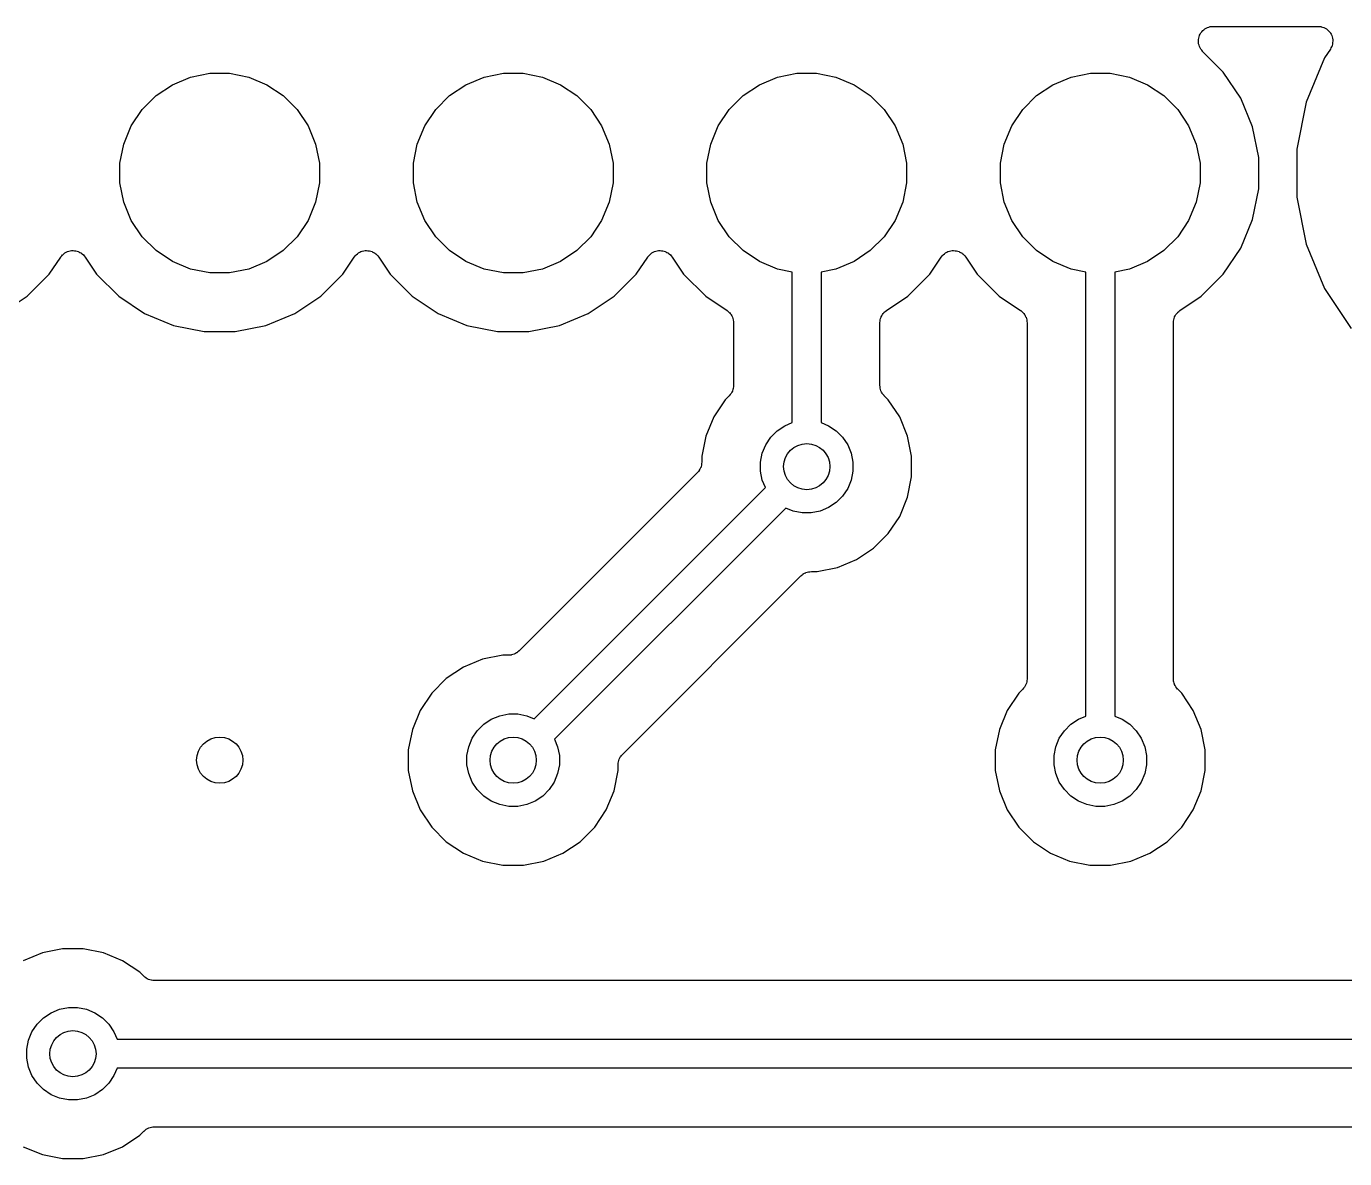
# Model space of a CAD drawing. Extents: x 4.65 to 8.55, y -5.31 to -3.29.
# Drawn here: x 7.6341 to 8.0833, y -3.6858 to -3.3 of the extents above; entities that cross this region are included whole.
import ezdxf

# ---------------------------------------------------------------- set-up
doc = ezdxf.new("R2010")
doc.units = 0
doc.header["$MEASUREMENT"] = 0
doc.layers.add('BLACK', color=7, linetype='CONTINUOUS')

msp = doc.modelspace()

# ---------------------------------------------------------------- linework, layer by layer
at = {"layer": 'BLACK', "linetype": 'CONTINUOUS'}
for p, q in [((8.03493, -3.30144), (8.0353, -3.30114)), ((8.0353, -3.30114), (8.03567, -3.30084)), ((8.03567, -3.30084), (8.03568, -3.30083)), ((8.03568, -3.30083), (8.03569, -3.30083)), ((8.03569, -3.30083), (8.03611, -3.3006)), ((8.03611, -3.3006), (8.03653, -3.30038)), ((8.03653, -3.30038), (8.03654, -3.30037)), ((8.03654, -3.30037), (8.03655, -3.30037)), ((8.03655, -3.30037), (8.03701, -3.30023)), ((8.03701, -3.30023), (8.03747, -3.3001)), ((8.03747, -3.3001), (8.03748, -3.30009)), ((8.03748, -3.30009), (8.03796, -3.30005)), ((8.03748, -3.30009), (8.03748, -3.30009)), ((8.03796, -3.30005), (8.03844, -3.3)), ((8.03844, -3.3), (8.07424, -3.3)), ((8.07424, -3.3), (8.07429, -3.3)), ((8.07429, -3.3), (8.07429, -3.3)), ((8.07429, -3.3), (8.07429, -3.3)), ((8.07429, -3.3), (8.07431, -3.3)), ((8.07431, -3.3), (8.07479, -3.30005)), ((8.07479, -3.30005), (8.07526, -3.3001)), ((8.07526, -3.3001), (8.07527, -3.30011)), ((8.07527, -3.30011), (8.07528, -3.30011)), ((8.07528, -3.30011), (8.07574, -3.30025)), ((8.07574, -3.30025), (8.07619, -3.3004)), ((8.07619, -3.3004), (8.0762, -3.3004)), ((8.0762, -3.3004), (8.07621, -3.3004)), ((8.07621, -3.3004), (8.07663, -3.30063)), ((8.07663, -3.30063), (8.07705, -3.30086)), ((8.07705, -3.30086), (8.07706, -3.30087)), ((8.07706, -3.30087), (8.07707, -3.30087)), ((8.07707, -3.30087), (8.07743, -3.30118)), ((8.07743, -3.30118), (8.0778, -3.30149)), ((8.03344, -3.30495), (8.03349, -3.30447)), ((8.03344, -3.30496), (8.03344, -3.30495)), ((8.03344, -3.30497), (8.03344, -3.30496)), ((8.03348, -3.30544), (8.03344, -3.30497)), ((8.03352, -3.30592), (8.03348, -3.30544)), ((8.03349, -3.30447), (8.03354, -3.30399)), ((8.03354, -3.30398), (8.03369, -3.30352)), ((8.03354, -3.30399), (8.03354, -3.30398)), ((8.03354, -3.30399), (8.03354, -3.30399)), ((8.03369, -3.30352), (8.03383, -3.30306)), ((8.03383, -3.30306), (8.03383, -3.30305)), ((8.03383, -3.30305), (8.03384, -3.30305)), ((8.03384, -3.30305), (8.03407, -3.30263)), ((8.03407, -3.30263), (8.03429, -3.3022)), ((8.03429, -3.3022), (8.0343, -3.3022)), ((8.0343, -3.30219), (8.03461, -3.30182)), ((8.0343, -3.3022), (8.0343, -3.30219)), ((8.03461, -3.30182), (8.03492, -3.30145)), ((8.03492, -3.30145), (8.03493, -3.30144)), ((8.03492, -3.30145), (8.03492, -3.30145)), ((8.0778, -3.30149), (8.0778, -3.30149)), ((8.0778, -3.30149), (8.07781, -3.3015)), ((8.07781, -3.3015), (8.07811, -3.30188)), ((8.07811, -3.30188), (8.07841, -3.30224)), ((8.07841, -3.30224), (8.07842, -3.30225)), ((8.07842, -3.30225), (8.07842, -3.30226)), ((8.07842, -3.30226), (8.07865, -3.30269)), ((8.07865, -3.30269), (8.07887, -3.30311)), ((8.07887, -3.30311), (8.07887, -3.30312)), ((8.07887, -3.30312), (8.07888, -3.30313)), ((8.07888, -3.30313), (8.07901, -3.30358)), ((8.07901, -3.30358), (8.07915, -3.30404)), ((8.07919, -3.30551), (8.07914, -3.30598)), ((8.07915, -3.30404), (8.07915, -3.30405)), ((8.07915, -3.30405), (8.07915, -3.30406)), ((8.07915, -3.30406), (8.0792, -3.30454)), ((8.07924, -3.30503), (8.07919, -3.30551)), ((8.0792, -3.30454), (8.07924, -3.30501)), ((8.07924, -3.30501), (8.07924, -3.30502)), ((8.07924, -3.30502), (8.07924, -3.30503)), ((8.03353, -3.30593), (8.03352, -3.30592)), ((8.03353, -3.30594), (8.03353, -3.30593)), ((8.03366, -3.30639), (8.03353, -3.30594)), ((8.0338, -3.30686), (8.03366, -3.30639)), ((8.0338, -3.30687), (8.0338, -3.30686)), ((8.0338, -3.30686), (8.0338, -3.30686)), ((8.03402, -3.3073), (8.0338, -3.30687)), ((8.03425, -3.30772), (8.03402, -3.3073)), ((8.03425, -3.30773), (8.03425, -3.30772)), ((8.03425, -3.30774), (8.03425, -3.30773)), ((8.03456, -3.30811), (8.03425, -3.30774)), ((8.03485, -3.30849), (8.03456, -3.30811)), ((8.03487, -3.3085), (8.03485, -3.30849)), ((8.0349, -3.30854), (8.03487, -3.3085)), ((8.03487, -3.3085), (8.03487, -3.3085)), ((8.03487, -3.3085), (8.03487, -3.3085)), ((8.04194, -3.31558), (8.0349, -3.30854)), ((8.0784, -3.30778), (8.07645, -3.31069)), ((8.07862, -3.30736), (8.0784, -3.30778)), ((8.07885, -3.30694), (8.07862, -3.30736)), ((8.07886, -3.30692), (8.07885, -3.30693)), ((8.07885, -3.30693), (8.07885, -3.30694)), ((8.079, -3.30647), (8.07886, -3.30692)), ((8.07914, -3.30601), (8.079, -3.30647)), ((8.07914, -3.30598), (8.07914, -3.30599)), ((8.07914, -3.30599), (8.07914, -3.30601)), ((8.07645, -3.31069), (8.0702, -3.32579)), ((7.68389, -3.31987), (7.69008, -3.31731)), ((7.69008, -3.31731), (7.69665, -3.316)), ((7.69665, -3.316), (7.70335, -3.316)), ((7.70335, -3.316), (7.70992, -3.31731)), ((7.70992, -3.31731), (7.71611, -3.31987)), ((7.78389, -3.31987), (7.79008, -3.31731)), ((7.79008, -3.31731), (7.79665, -3.316)), ((7.79665, -3.316), (7.80335, -3.316)), ((7.80335, -3.316), (7.80992, -3.31731)), ((7.80992, -3.31731), (7.81611, -3.31987)), ((7.88389, -3.31987), (7.89008, -3.31731)), ((7.89008, -3.31731), (7.89665, -3.316)), ((7.89665, -3.316), (7.90335, -3.316)), ((7.90335, -3.316), (7.90992, -3.31731)), ((7.90992, -3.31731), (7.91611, -3.31987)), ((7.98389, -3.31987), (7.99008, -3.31731)), ((7.99008, -3.31731), (7.99665, -3.316)), ((7.99665, -3.316), (8.00335, -3.316)), ((8.00335, -3.316), (8.00992, -3.31731)), ((8.00992, -3.31731), (8.01611, -3.31987)), ((8.04785, -3.32442), (8.04194, -3.31558)), ((7.67359, -3.32833), (7.67833, -3.32359)), ((7.67833, -3.32359), (7.68389, -3.31987)), ((7.71611, -3.31987), (7.72167, -3.32359)), ((7.72167, -3.32359), (7.72641, -3.32833)), ((7.77359, -3.32833), (7.77833, -3.32359)), ((7.77833, -3.32359), (7.78389, -3.31987)), ((7.81611, -3.31987), (7.82167, -3.32359)), ((7.82167, -3.32359), (7.82641, -3.32833)), ((7.87359, -3.32833), (7.87833, -3.32359)), ((7.87833, -3.32359), (7.88389, -3.31987)), ((7.91611, -3.31987), (7.92167, -3.32359)), ((7.92167, -3.32359), (7.92641, -3.32833)), ((7.97359, -3.32833), (7.97833, -3.32359)), ((7.97833, -3.32359), (7.98389, -3.31987)), ((8.01611, -3.31987), (8.02167, -3.32359)), ((8.02167, -3.32359), (8.02641, -3.32833)), ((8.05192, -3.33425), (8.04785, -3.32442)), ((8.0702, -3.32579), (8.06701, -3.34183)), ((7.66987, -3.33389), (7.67359, -3.32833)), ((7.72641, -3.32833), (7.73013, -3.33389)), ((7.76987, -3.33389), (7.77359, -3.32833)), ((7.82641, -3.32833), (7.83013, -3.33389)), ((7.86987, -3.33389), (7.87359, -3.32833)), ((7.92641, -3.32833), (7.93013, -3.33389)), ((7.96987, -3.33389), (7.97359, -3.32833)), ((8.02641, -3.32833), (8.03013, -3.33389)), ((7.66731, -3.34008), (7.66987, -3.33389)), ((7.73013, -3.33389), (7.73269, -3.34008)), ((7.76731, -3.34008), (7.76987, -3.33389)), ((7.83013, -3.33389), (7.83269, -3.34008)), ((7.86731, -3.34008), (7.86987, -3.33389)), ((7.93013, -3.33389), (7.93269, -3.34008)), ((7.96731, -3.34008), (7.96987, -3.33389)), ((8.03013, -3.33389), (8.03269, -3.34008)), ((8.054, -3.34468), (8.05192, -3.33425)), ((7.666, -3.34665), (7.66731, -3.34008)), ((7.73269, -3.34008), (7.734, -3.34665)), ((7.766, -3.34665), (7.76731, -3.34008)), ((7.83269, -3.34008), (7.834, -3.34665)), ((7.866, -3.34665), (7.86731, -3.34008)), ((7.93269, -3.34008), (7.934, -3.34665)), ((7.966, -3.34665), (7.96731, -3.34008)), ((8.03269, -3.34008), (8.034, -3.34665)), ((8.054, -3.35532), (8.054, -3.34468)), ((8.06701, -3.34183), (8.06701, -3.35817)), ((7.666, -3.35335), (7.666, -3.34665)), ((7.734, -3.34665), (7.734, -3.35335)), ((7.766, -3.35335), (7.766, -3.34665)), ((7.834, -3.34665), (7.834, -3.35335)), ((7.866, -3.35335), (7.866, -3.34665)), ((7.934, -3.34665), (7.934, -3.35335)), ((7.966, -3.35335), (7.966, -3.34665)), ((8.034, -3.34665), (8.034, -3.35335)), ((7.66731, -3.35992), (7.666, -3.35335)), ((7.734, -3.35335), (7.73269, -3.35992)), ((7.76731, -3.35992), (7.766, -3.35335)), ((7.834, -3.35335), (7.83269, -3.35992)), ((7.86731, -3.35992), (7.866, -3.35335)), ((7.934, -3.35335), (7.93269, -3.35992)), ((7.96731, -3.35992), (7.966, -3.35335)), ((8.034, -3.35335), (8.03269, -3.35992)), ((8.05192, -3.36575), (8.054, -3.35532)), ((8.06701, -3.35817), (8.0702, -3.37421)), ((7.66987, -3.36611), (7.66731, -3.35992)), ((7.73269, -3.35992), (7.73013, -3.36611)), ((7.76987, -3.36611), (7.76731, -3.35992)), ((7.83269, -3.35992), (7.83013, -3.36611)), ((7.86987, -3.36611), (7.86731, -3.35992)), ((7.93269, -3.35992), (7.93013, -3.36611)), ((7.96987, -3.36611), (7.96731, -3.35992)), ((8.03269, -3.35992), (8.03013, -3.36611)), ((7.67359, -3.37167), (7.66987, -3.36611)), ((7.73013, -3.36611), (7.72641, -3.37167)), ((7.77359, -3.37167), (7.76987, -3.36611)), ((7.83013, -3.36611), (7.82641, -3.37167)), ((7.87359, -3.37167), (7.86987, -3.36611)), ((7.93013, -3.36611), (7.92641, -3.37167)), ((7.97359, -3.37167), (7.96987, -3.36611)), ((8.03013, -3.36611), (8.02641, -3.37167)), ((8.04785, -3.37558), (8.05192, -3.36575)), ((7.67833, -3.37641), (7.67359, -3.37167)), ((7.72641, -3.37167), (7.72167, -3.37641)), ((7.77833, -3.37641), (7.77359, -3.37167)), ((7.82641, -3.37167), (7.82167, -3.37641)), ((7.87833, -3.37641), (7.87359, -3.37167)), ((7.92641, -3.37167), (7.92167, -3.37641)), ((7.97833, -3.37641), (7.97359, -3.37167)), ((8.02641, -3.37167), (8.02167, -3.37641)), ((7.64651, -3.37779), (7.64689, -3.37749)), ((7.64689, -3.37749), (7.64725, -3.37719)), ((7.64725, -3.37719), (7.64726, -3.37718)), ((7.64726, -3.37718), (7.64727, -3.37718)), ((7.64727, -3.37718), (7.64769, -3.37696)), ((7.64769, -3.37696), (7.64811, -3.37674)), ((7.64811, -3.37674), (7.64813, -3.37673)), ((7.64813, -3.37673), (7.64814, -3.37673)), ((7.64814, -3.37673), (7.64859, -3.3766)), ((7.64859, -3.3766), (7.64905, -3.37646)), ((7.64905, -3.37646), (7.64906, -3.37646)), ((7.64906, -3.37646), (7.64908, -3.37645)), ((7.64908, -3.37645), (7.64955, -3.37641)), ((7.64955, -3.37641), (7.65002, -3.37637)), ((7.65002, -3.37637), (7.65003, -3.37637)), ((7.65003, -3.37637), (7.65005, -3.37637)), ((7.65005, -3.37637), (7.65052, -3.37642)), ((7.65052, -3.37642), (7.65099, -3.37647)), ((7.65099, -3.37647), (7.65101, -3.37647)), ((7.65101, -3.37647), (7.65102, -3.37647)), ((7.65102, -3.37647), (7.65147, -3.37661)), ((7.65147, -3.37661), (7.65193, -3.37675)), ((7.65193, -3.37675), (7.65194, -3.37676)), ((7.65194, -3.37676), (7.65195, -3.37676)), ((7.65195, -3.37676), (7.65237, -3.37699)), ((7.65237, -3.37699), (7.65279, -3.37721)), ((7.65279, -3.37721), (7.6528, -3.37722)), ((7.6528, -3.37722), (7.65281, -3.37723)), ((7.65281, -3.37723), (7.65317, -3.37753)), ((7.65317, -3.37753), (7.65354, -3.37783)), ((7.68389, -3.38013), (7.67833, -3.37641)), ((7.72167, -3.37641), (7.71611, -3.38013)), ((7.74651, -3.37779), (7.74689, -3.37749)), ((7.74689, -3.37749), (7.74725, -3.37719)), ((7.74725, -3.37719), (7.74726, -3.37718)), ((7.74726, -3.37718), (7.74727, -3.37718)), ((7.74727, -3.37718), (7.74769, -3.37696)), ((7.74769, -3.37696), (7.74811, -3.37674)), ((7.74811, -3.37674), (7.74813, -3.37673)), ((7.74813, -3.37673), (7.74814, -3.37673)), ((7.74814, -3.37673), (7.74859, -3.3766)), ((7.74859, -3.3766), (7.74905, -3.37646)), ((7.74905, -3.37646), (7.74906, -3.37646)), ((7.74906, -3.37646), (7.74908, -3.37645)), ((7.74908, -3.37645), (7.74955, -3.37641)), ((7.74955, -3.37641), (7.75002, -3.37637)), ((7.75002, -3.37637), (7.75003, -3.37637)), ((7.75003, -3.37637), (7.75005, -3.37637)), ((7.75005, -3.37637), (7.75052, -3.37642)), ((7.75052, -3.37642), (7.75099, -3.37647)), ((7.75099, -3.37647), (7.75101, -3.37647)), ((7.75101, -3.37647), (7.75102, -3.37647)), ((7.75102, -3.37647), (7.75147, -3.37661)), ((7.75147, -3.37661), (7.75193, -3.37675)), ((7.75193, -3.37675), (7.75194, -3.37676)), ((7.75194, -3.37676), (7.75195, -3.37676)), ((7.75195, -3.37676), (7.75237, -3.37699)), ((7.75237, -3.37699), (7.75279, -3.37721)), ((7.75279, -3.37721), (7.7528, -3.37722)), ((7.7528, -3.37722), (7.75281, -3.37723)), ((7.75281, -3.37723), (7.75317, -3.37753)), ((7.75317, -3.37753), (7.75354, -3.37783)), ((7.78389, -3.38013), (7.77833, -3.37641)), ((7.82167, -3.37641), (7.81611, -3.38013)), ((7.84651, -3.37779), (7.84689, -3.37749)), ((7.84689, -3.37749), (7.84725, -3.37719)), ((7.84725, -3.37719), (7.84726, -3.37718)), ((7.84726, -3.37718), (7.84727, -3.37718)), ((7.84727, -3.37718), (7.84769, -3.37696)), ((7.84769, -3.37696), (7.84811, -3.37674)), ((7.84811, -3.37674), (7.84813, -3.37673)), ((7.84813, -3.37673), (7.84814, -3.37673)), ((7.84814, -3.37673), (7.84859, -3.3766)), ((7.84859, -3.3766), (7.84905, -3.37646)), ((7.84905, -3.37646), (7.84906, -3.37646)), ((7.84906, -3.37646), (7.84908, -3.37645)), ((7.84908, -3.37645), (7.84955, -3.37641)), ((7.84955, -3.37641), (7.85002, -3.37637)), ((7.85002, -3.37637), (7.85003, -3.37637)), ((7.85003, -3.37637), (7.85005, -3.37637)), ((7.85005, -3.37637), (7.85052, -3.37642)), ((7.85052, -3.37642), (7.85099, -3.37647)), ((7.85099, -3.37647), (7.85101, -3.37647)), ((7.85101, -3.37647), (7.85102, -3.37647)), ((7.85102, -3.37647), (7.85147, -3.37661)), ((7.85147, -3.37661), (7.85193, -3.37675)), ((7.85193, -3.37675), (7.85194, -3.37676)), ((7.85194, -3.37676), (7.85195, -3.37676)), ((7.85195, -3.37676), (7.85237, -3.37699)), ((7.85237, -3.37699), (7.85279, -3.37721)), ((7.85279, -3.37721), (7.8528, -3.37722)), ((7.8528, -3.37722), (7.85281, -3.37723)), ((7.85281, -3.37723), (7.85317, -3.37753)), ((7.85317, -3.37753), (7.85354, -3.37783)), ((7.88389, -3.38013), (7.87833, -3.37641)), ((7.92167, -3.37641), (7.91611, -3.38013)), ((7.94651, -3.37779), (7.94689, -3.37749)), ((7.94689, -3.37749), (7.94725, -3.37719)), ((7.94725, -3.37719), (7.94726, -3.37718)), ((7.94726, -3.37718), (7.94727, -3.37718)), ((7.94727, -3.37718), (7.94769, -3.37696)), ((7.94769, -3.37696), (7.94811, -3.37674)), ((7.94811, -3.37674), (7.94813, -3.37673)), ((7.94813, -3.37673), (7.94814, -3.37673)), ((7.94814, -3.37673), (7.94859, -3.3766)), ((7.94859, -3.3766), (7.94905, -3.37646)), ((7.94905, -3.37646), (7.94906, -3.37646)), ((7.94906, -3.37646), (7.94908, -3.37645)), ((7.94908, -3.37645), (7.94955, -3.37641)), ((7.94955, -3.37641), (7.95002, -3.37637)), ((7.95002, -3.37637), (7.95003, -3.37637)), ((7.95003, -3.37637), (7.95005, -3.37637)), ((7.95005, -3.37637), (7.95052, -3.37642)), ((7.95052, -3.37642), (7.95099, -3.37647)), ((7.95099, -3.37647), (7.95101, -3.37647)), ((7.95101, -3.37647), (7.95102, -3.37647)), ((7.95102, -3.37647), (7.95147, -3.37661)), ((7.95147, -3.37661), (7.95193, -3.37675)), ((7.95193, -3.37675), (7.95194, -3.37676)), ((7.95194, -3.37676), (7.95195, -3.37676)), ((7.95195, -3.37676), (7.95237, -3.37699)), ((7.95237, -3.37699), (7.95279, -3.37721)), ((7.95279, -3.37721), (7.9528, -3.37722)), ((7.9528, -3.37722), (7.95281, -3.37723)), ((7.95281, -3.37723), (7.95317, -3.37753)), ((7.95317, -3.37753), (7.95354, -3.37783)), ((7.98389, -3.38013), (7.97833, -3.37641)), ((8.02167, -3.37641), (8.01611, -3.38013)), ((8.04194, -3.38442), (8.04785, -3.37558)), ((8.0702, -3.37421), (8.07645, -3.38931)), ((7.64194, -3.38442), (7.64584, -3.37859)), ((7.64584, -3.37859), (7.64587, -3.37855)), ((7.64587, -3.37855), (7.64588, -3.37853)), ((7.64587, -3.37855), (7.64587, -3.37855)), ((7.64587, -3.37855), (7.64587, -3.37855)), ((7.64588, -3.37853), (7.64619, -3.37816)), ((7.64619, -3.37816), (7.64649, -3.3778)), ((7.64649, -3.3778), (7.6465, -3.3778)), ((7.6465, -3.3778), (7.64651, -3.37779)), ((7.65354, -3.37783), (7.65355, -3.37784)), ((7.65355, -3.37784), (7.65356, -3.37785)), ((7.65356, -3.37785), (7.65386, -3.37822)), ((7.65386, -3.37822), (7.65416, -3.37859)), ((7.65416, -3.37859), (7.65806, -3.38442)), ((7.69008, -3.38269), (7.68389, -3.38013)), ((7.71611, -3.38013), (7.70992, -3.38269)), ((7.74194, -3.38442), (7.74584, -3.37859)), ((7.74584, -3.37859), (7.74587, -3.37855)), ((7.74587, -3.37855), (7.74588, -3.37853)), ((7.74587, -3.37855), (7.74587, -3.37855)), ((7.74587, -3.37855), (7.74587, -3.37855)), ((7.74588, -3.37853), (7.74619, -3.37816)), ((7.74619, -3.37816), (7.74649, -3.3778)), ((7.74649, -3.3778), (7.7465, -3.3778)), ((7.7465, -3.3778), (7.74651, -3.37779)), ((7.75354, -3.37783), (7.75355, -3.37784)), ((7.75355, -3.37784), (7.75356, -3.37785)), ((7.75356, -3.37785), (7.75386, -3.37822)), ((7.75386, -3.37822), (7.75416, -3.37859)), ((7.75416, -3.37859), (7.75806, -3.38442)), ((7.79008, -3.38269), (7.78389, -3.38013)), ((7.81611, -3.38013), (7.80992, -3.38269)), ((7.84194, -3.38442), (7.84584, -3.37859)), ((7.84584, -3.37859), (7.84587, -3.37855)), ((7.84587, -3.37855), (7.84588, -3.37853)), ((7.84587, -3.37855), (7.84587, -3.37855)), ((7.84587, -3.37855), (7.84587, -3.37855)), ((7.84588, -3.37853), (7.84619, -3.37816)), ((7.84619, -3.37816), (7.84649, -3.3778)), ((7.84649, -3.3778), (7.8465, -3.3778)), ((7.8465, -3.3778), (7.84651, -3.37779)), ((7.85354, -3.37783), (7.85355, -3.37784)), ((7.85355, -3.37784), (7.85356, -3.37785)), ((7.85356, -3.37785), (7.85386, -3.37822)), ((7.85386, -3.37822), (7.85416, -3.37859)), ((7.85416, -3.37859), (7.85806, -3.38442)), ((7.89008, -3.38269), (7.88389, -3.38013)), ((7.91611, -3.38013), (7.90992, -3.38269)), ((7.94194, -3.38442), (7.94584, -3.37859)), ((7.94584, -3.37859), (7.94587, -3.37855)), ((7.94587, -3.37855), (7.94588, -3.37853)), ((7.94587, -3.37855), (7.94587, -3.37855)), ((7.94587, -3.37855), (7.94587, -3.37855)), ((7.94588, -3.37853), (7.94619, -3.37816)), ((7.94619, -3.37816), (7.94649, -3.3778)), ((7.94649, -3.3778), (7.9465, -3.3778)), ((7.9465, -3.3778), (7.94651, -3.37779)), ((7.95354, -3.37783), (7.95355, -3.37784)), ((7.95355, -3.37784), (7.95356, -3.37785)), ((7.95356, -3.37785), (7.95386, -3.37822)), ((7.95386, -3.37822), (7.95416, -3.37859)), ((7.95416, -3.37859), (7.95806, -3.38442)), ((7.99008, -3.38269), (7.98389, -3.38013)), ((8.01611, -3.38013), (8.00992, -3.38269)), ((7.63442, -3.39194), (7.64194, -3.38442)), ((7.65806, -3.38442), (7.66558, -3.39194)), ((7.69665, -3.384), (7.69008, -3.38269)), ((7.70335, -3.384), (7.69665, -3.384)), ((7.70992, -3.38269), (7.70335, -3.384)), ((7.73442, -3.39194), (7.74194, -3.38442)), ((7.75806, -3.38442), (7.76558, -3.39194)), ((7.79665, -3.384), (7.79008, -3.38269)), ((7.80335, -3.384), (7.79665, -3.384)), ((7.80992, -3.38269), (7.80335, -3.384)), ((7.83442, -3.39194), (7.84194, -3.38442)), ((7.85806, -3.38442), (7.86558, -3.39194)), ((7.89508, -3.38369), (7.89008, -3.38269)), ((7.89508, -3.43499), (7.89508, -3.38369)), ((7.90992, -3.38269), (7.90492, -3.38369)), ((7.90492, -3.38369), (7.90492, -3.43499)), ((7.93442, -3.39194), (7.94194, -3.38442)), ((7.95806, -3.38442), (7.96558, -3.39194)), ((7.99508, -3.38369), (7.99008, -3.38269)), ((7.99508, -3.53499), (7.99508, -3.38369)), ((8.00992, -3.38269), (8.00492, -3.38369)), ((8.00492, -3.38369), (8.00492, -3.53499)), ((8.03442, -3.39194), (8.04194, -3.38442)), ((8.07645, -3.38931), (8.08554, -3.4029)), ((7.62558, -3.39785), (7.63442, -3.39194)), ((7.66558, -3.39194), (7.67442, -3.39785)), ((7.72558, -3.39785), (7.73442, -3.39194)), ((7.76558, -3.39194), (7.77442, -3.39785)), ((7.82558, -3.39785), (7.83442, -3.39194)), ((7.86558, -3.39194), (7.87286, -3.39681)), ((7.92714, -3.39681), (7.93442, -3.39194)), ((7.96558, -3.39194), (7.97286, -3.39681)), ((8.02714, -3.39681), (8.03442, -3.39194)), ((7.67442, -3.39785), (7.68425, -3.40192)), ((7.71575, -3.40192), (7.72558, -3.39785)), ((7.77442, -3.39785), (7.78425, -3.40192)), ((7.81575, -3.40192), (7.82558, -3.39785)), ((7.87286, -3.39681), (7.87287, -3.39682)), ((7.87287, -3.39682), (7.87287, -3.39682)), ((7.87287, -3.39682), (7.87288, -3.39682)), ((7.87288, -3.39682), (7.87291, -3.39685)), ((7.87291, -3.39685), (7.87327, -3.39715)), ((7.87327, -3.39715), (7.87363, -3.39744)), ((7.87363, -3.39744), (7.87364, -3.39746)), ((7.87364, -3.39746), (7.87366, -3.39748)), ((7.87366, -3.39748), (7.87395, -3.39784)), ((7.87395, -3.39784), (7.87424, -3.3982)), ((7.87424, -3.3982), (7.87425, -3.39822)), ((7.87425, -3.39822), (7.87427, -3.39824)), ((7.87427, -3.39824), (7.87448, -3.39865)), ((7.87448, -3.39865), (7.8747, -3.39906)), ((7.8747, -3.39906), (7.87471, -3.39908)), ((7.87471, -3.39908), (7.87472, -3.39911)), ((7.87472, -3.39911), (7.87485, -3.39955)), ((7.87485, -3.39955), (7.87498, -3.39999)), ((7.87498, -3.39999), (7.87499, -3.40002)), ((7.87499, -3.40002), (7.87499, -3.40004)), ((7.92497, -3.40044), (7.92502, -3.39997)), ((7.92502, -3.39997), (7.92503, -3.39995)), ((7.92503, -3.39993), (7.92517, -3.39948)), ((7.92503, -3.39995), (7.92503, -3.39993)), ((7.92517, -3.39948), (7.92531, -3.39904)), ((7.92531, -3.39904), (7.92532, -3.39902)), ((7.92532, -3.39902), (7.92533, -3.399)), ((7.92533, -3.399), (7.92555, -3.39859)), ((7.92555, -3.39859), (7.92577, -3.39818)), ((7.92577, -3.39818), (7.92578, -3.39816)), ((7.92578, -3.39816), (7.9258, -3.39814)), ((7.9258, -3.39814), (7.92609, -3.39779)), ((7.92609, -3.39779), (7.92639, -3.39743)), ((7.92639, -3.39743), (7.92641, -3.39741)), ((7.92641, -3.39741), (7.92642, -3.39739)), ((7.92642, -3.39739), (7.92678, -3.3971)), ((7.92678, -3.3971), (7.92714, -3.39681)), ((7.97286, -3.39681), (7.97287, -3.39682)), ((7.97287, -3.39682), (7.97287, -3.39682)), ((7.97287, -3.39682), (7.97288, -3.39682)), ((7.97288, -3.39682), (7.97291, -3.39685)), ((7.97291, -3.39685), (7.97327, -3.39715)), ((7.97327, -3.39715), (7.97363, -3.39744)), ((7.97363, -3.39744), (7.97364, -3.39746)), ((7.97364, -3.39746), (7.97366, -3.39748)), ((7.97366, -3.39748), (7.97395, -3.39784)), ((7.97395, -3.39784), (7.97424, -3.3982)), ((7.97424, -3.3982), (7.97425, -3.39822)), ((7.97425, -3.39822), (7.97427, -3.39824)), ((7.97427, -3.39824), (7.97448, -3.39865)), ((7.97448, -3.39865), (7.9747, -3.39906)), ((7.9747, -3.39906), (7.97471, -3.39908)), ((7.97471, -3.39908), (7.97472, -3.39911)), ((7.97472, -3.39911), (7.97485, -3.39955)), ((7.97485, -3.39955), (7.97498, -3.39999)), ((7.97498, -3.39999), (7.97499, -3.40002)), ((7.97499, -3.40002), (7.97499, -3.40004)), ((8.02497, -3.40044), (8.02502, -3.39997)), ((8.02502, -3.39997), (8.02503, -3.39995)), ((8.02503, -3.39993), (8.02517, -3.39948)), ((8.02503, -3.39995), (8.02503, -3.39993)), ((8.02517, -3.39948), (8.02531, -3.39904)), ((8.02531, -3.39904), (8.02532, -3.39902)), ((8.02532, -3.39902), (8.02533, -3.399)), ((8.02533, -3.399), (8.02555, -3.39859)), ((8.02555, -3.39859), (8.02577, -3.39818)), ((8.02577, -3.39818), (8.02578, -3.39816)), ((8.02578, -3.39816), (8.0258, -3.39814)), ((8.0258, -3.39814), (8.02609, -3.39779)), ((8.02609, -3.39779), (8.02639, -3.39743)), ((8.02639, -3.39743), (8.02641, -3.39741)), ((8.02641, -3.39741), (8.02642, -3.39739)), ((8.02642, -3.39739), (8.02678, -3.3971)), ((8.02678, -3.3971), (8.02714, -3.39681)), ((7.68425, -3.40192), (7.69468, -3.404)), ((7.69468, -3.404), (7.70532, -3.404)), ((7.70532, -3.404), (7.71575, -3.40192)), ((7.78425, -3.40192), (7.79468, -3.404)), ((7.79468, -3.404), (7.80532, -3.404)), ((7.80532, -3.404), (7.81575, -3.40192)), ((7.87499, -3.40004), (7.87503, -3.4005)), ((7.87503, -3.4005), (7.87508, -3.40097)), ((7.87508, -3.40097), (7.87508, -3.42229)), ((7.92492, -3.4009), (7.92497, -3.40044)), ((7.92492, -3.40094), (7.92492, -3.4009)), ((7.92492, -3.40095), (7.92492, -3.40094)), ((7.92492, -3.40094), (7.92492, -3.40094)), ((7.92492, -3.40097), (7.92492, -3.40095)), ((7.92492, -3.42229), (7.92492, -3.40097)), ((7.97499, -3.40004), (7.97503, -3.4005)), ((7.97503, -3.4005), (7.97508, -3.40097)), ((7.97508, -3.40097), (7.97508, -3.52229)), ((8.02492, -3.4009), (8.02497, -3.40044)), ((8.02492, -3.40094), (8.02492, -3.4009)), ((8.02492, -3.40095), (8.02492, -3.40094)), ((8.02492, -3.40094), (8.02492, -3.40094)), ((8.02492, -3.40097), (8.02492, -3.40095)), ((8.02492, -3.52229), (8.02492, -3.40097)), ((7.87508, -3.42236), (7.87503, -3.42282)), ((7.87508, -3.42229), (7.87508, -3.42231)), ((7.87508, -3.42231), (7.87508, -3.42231)), ((7.87508, -3.42231), (7.87508, -3.42231)), ((7.87508, -3.42231), (7.87508, -3.42236)), ((7.92497, -3.42275), (7.92492, -3.42229)), ((7.87361, -3.42583), (7.87223, -3.42721)), ((7.87391, -3.42547), (7.87361, -3.42583)), ((7.8742, -3.42512), (7.87391, -3.42547)), ((7.87422, -3.4251), (7.8742, -3.42512)), ((7.87423, -3.42508), (7.87422, -3.4251)), ((7.87445, -3.42467), (7.87423, -3.42508)), ((7.87467, -3.42426), (7.87445, -3.42467)), ((7.87468, -3.42424), (7.87467, -3.42426)), ((7.87469, -3.42422), (7.87468, -3.42424)), ((7.87483, -3.42377), (7.87469, -3.42422)), ((7.87497, -3.42333), (7.87483, -3.42377)), ((7.87498, -3.42328), (7.87497, -3.42331)), ((7.87497, -3.42331), (7.87497, -3.42333)), ((7.87503, -3.42282), (7.87498, -3.42328)), ((7.92501, -3.42321), (7.92497, -3.42275)), ((7.92501, -3.42324), (7.92501, -3.42321)), ((7.92502, -3.42327), (7.92501, -3.42324)), ((7.92515, -3.42371), (7.92502, -3.42327)), ((7.92528, -3.42415), (7.92515, -3.42371)), ((7.92529, -3.42418), (7.92528, -3.42415)), ((7.9253, -3.4242), (7.92529, -3.42418)), ((7.92552, -3.42461), (7.9253, -3.4242)), ((7.92573, -3.42502), (7.92552, -3.42461)), ((7.92574, -3.42504), (7.92573, -3.42502)), ((7.92576, -3.42506), (7.92574, -3.42504)), ((7.92605, -3.42542), (7.92576, -3.42506)), ((7.92634, -3.42578), (7.92605, -3.42542)), ((7.92637, -3.42582), (7.92634, -3.42578)), ((7.92639, -3.42583), (7.92637, -3.42582)), ((7.92637, -3.42582), (7.92637, -3.42582)), ((7.92637, -3.42582), (7.92637, -3.42582)), ((7.92777, -3.42721), (7.92639, -3.42583)), ((7.87223, -3.42721), (7.86832, -3.43307)), ((7.93168, -3.43307), (7.92777, -3.42721)), ((7.86832, -3.43307), (7.86563, -3.43957)), ((7.89254, -3.43604), (7.89508, -3.43499)), ((7.90492, -3.43499), (7.90746, -3.43604)), ((7.93437, -3.43957), (7.93168, -3.43307)), ((7.86563, -3.43957), (7.86425, -3.44648)), ((7.88604, -3.44254), (7.88777, -3.43996)), ((7.88777, -3.43996), (7.88996, -3.43777)), ((7.88996, -3.43777), (7.89254, -3.43604)), ((7.90746, -3.43604), (7.91004, -3.43777)), ((7.91004, -3.43777), (7.91223, -3.43996)), ((7.91223, -3.43996), (7.91396, -3.44254)), ((7.93575, -3.44648), (7.93437, -3.43957)), ((7.88486, -3.44541), (7.88604, -3.44254)), ((7.91396, -3.44254), (7.91514, -3.44541)), ((7.8642, -3.44896), (7.86415, -3.44942)), ((7.86415, -3.44942), (7.86415, -3.44945)), ((7.86425, -3.4485), (7.8642, -3.44896)), ((7.86425, -3.44648), (7.86425, -3.44843)), ((7.86425, -3.44843), (7.86425, -3.44845)), ((7.86425, -3.44845), (7.86425, -3.44845)), ((7.86425, -3.44845), (7.86425, -3.44845)), ((7.86425, -3.44845), (7.86425, -3.4485)), ((7.88425, -3.44845), (7.88486, -3.44541)), ((7.88425, -3.45155), (7.88425, -3.44845)), ((7.91514, -3.44541), (7.91575, -3.44845)), ((7.91575, -3.44845), (7.91575, -3.45155)), ((7.93575, -3.45352), (7.93575, -3.44648)), ((7.86279, -3.45197), (7.80197, -3.51279)), ((7.86308, -3.45161), (7.86279, -3.45197)), ((7.86338, -3.45126), (7.86308, -3.45161)), ((7.86339, -3.45123), (7.86338, -3.45126)), ((7.86341, -3.45121), (7.86339, -3.45123)), ((7.86363, -3.45081), (7.86341, -3.45121)), ((7.86385, -3.4504), (7.86363, -3.45081)), ((7.86386, -3.45038), (7.86385, -3.4504)), ((7.86387, -3.45035), (7.86386, -3.45038)), ((7.864, -3.44991), (7.86387, -3.45035)), ((7.86414, -3.44947), (7.864, -3.44991)), ((7.86415, -3.44945), (7.86414, -3.44947)), ((7.88486, -3.45459), (7.88425, -3.45155)), ((7.91575, -3.45155), (7.91514, -3.45459)), ((7.93437, -3.46043), (7.93575, -3.45352)), ((7.80713, -3.53591), (7.88591, -3.45713)), ((7.88591, -3.45713), (7.88486, -3.45459)), ((7.91396, -3.45746), (7.91223, -3.46004)), ((7.91514, -3.45459), (7.91396, -3.45746)), ((7.91004, -3.46223), (7.90746, -3.46396)), ((7.91223, -3.46004), (7.91004, -3.46223)), ((7.93168, -3.46693), (7.93437, -3.46043)), ((7.89287, -3.46409), (7.81409, -3.54287)), ((7.89541, -3.46514), (7.89287, -3.46409)), ((7.89845, -3.46575), (7.89541, -3.46514)), ((7.90155, -3.46575), (7.89845, -3.46575)), ((7.90459, -3.46514), (7.90155, -3.46575)), ((7.90746, -3.46396), (7.90459, -3.46514)), ((7.92777, -3.47279), (7.93168, -3.46693)), ((7.92279, -3.47777), (7.92777, -3.47279)), ((7.91693, -3.48168), (7.92279, -3.47777)), ((7.90352, -3.48575), (7.91043, -3.48437)), ((7.91043, -3.48437), (7.91693, -3.48168)), ((7.83721, -3.54803), (7.89803, -3.48721)), ((7.89803, -3.48721), (7.89804, -3.4872)), ((7.89804, -3.4872), (7.89808, -3.48716)), ((7.89804, -3.4872), (7.89804, -3.4872)), ((7.89804, -3.4872), (7.89804, -3.4872)), ((7.89808, -3.48716), (7.89844, -3.48687)), ((7.89844, -3.48687), (7.8988, -3.48658)), ((7.8988, -3.48658), (7.89882, -3.48657)), ((7.89882, -3.48657), (7.89884, -3.48655)), ((7.89884, -3.48655), (7.89926, -3.48634)), ((7.89926, -3.48634), (7.89966, -3.48613)), ((7.89966, -3.48613), (7.89969, -3.48612)), ((7.89969, -3.48612), (7.89971, -3.48611)), ((7.89971, -3.48611), (7.90015, -3.48598)), ((7.90015, -3.48598), (7.9006, -3.48584)), ((7.9006, -3.48584), (7.90062, -3.48584)), ((7.90062, -3.48584), (7.90065, -3.48583)), ((7.90065, -3.48583), (7.90111, -3.48579)), ((7.90111, -3.48579), (7.90157, -3.48575)), ((7.90157, -3.48575), (7.90352, -3.48575)), ((7.78957, -3.51563), (7.78307, -3.51832)), ((7.79648, -3.51425), (7.78957, -3.51563)), ((7.79843, -3.51425), (7.79648, -3.51425)), ((7.79889, -3.51421), (7.79843, -3.51425)), ((7.79935, -3.51417), (7.79889, -3.51421)), ((7.79938, -3.51416), (7.79935, -3.51417)), ((7.7994, -3.51416), (7.79938, -3.51416)), ((7.79985, -3.51402), (7.7994, -3.51416)), ((7.80029, -3.51389), (7.79985, -3.51402)), ((7.80031, -3.51388), (7.80029, -3.51389)), ((7.80034, -3.51387), (7.80031, -3.51388)), ((7.80075, -3.51366), (7.80034, -3.51387)), ((7.80116, -3.51345), (7.80075, -3.51366)), ((7.80118, -3.51343), (7.80116, -3.51345)), ((7.8012, -3.51342), (7.80118, -3.51343)), ((7.80156, -3.51312), (7.8012, -3.51342)), ((7.80192, -3.51284), (7.80156, -3.51312)), ((7.80196, -3.5128), (7.80192, -3.51284)), ((7.80197, -3.51279), (7.80196, -3.5128)), ((7.80196, -3.5128), (7.80196, -3.5128)), ((7.80196, -3.5128), (7.80196, -3.5128)), ((7.78307, -3.51832), (7.77721, -3.52223)), ((7.77721, -3.52223), (7.77223, -3.52721)), ((7.97391, -3.52547), (7.97361, -3.52583)), ((7.9742, -3.52512), (7.97391, -3.52547)), ((7.97422, -3.5251), (7.9742, -3.52512)), ((7.97423, -3.52508), (7.97422, -3.5251)), ((7.97445, -3.52467), (7.97423, -3.52508)), ((7.97467, -3.52426), (7.97445, -3.52467)), ((7.97468, -3.52424), (7.97467, -3.52426)), ((7.97469, -3.52422), (7.97468, -3.52424)), ((7.97483, -3.52377), (7.97469, -3.52422)), ((7.97497, -3.52333), (7.97483, -3.52377)), ((7.97498, -3.52328), (7.97497, -3.52331)), ((7.97497, -3.52331), (7.97497, -3.52333)), ((7.97503, -3.52282), (7.97498, -3.52328)), ((7.97508, -3.52236), (7.97503, -3.52282)), ((7.97508, -3.52229), (7.97508, -3.52231)), ((7.97508, -3.52231), (7.97508, -3.52231)), ((7.97508, -3.52231), (7.97508, -3.52231)), ((7.97508, -3.52231), (7.97508, -3.52236)), ((8.02497, -3.52275), (8.02492, -3.52229)), ((8.02501, -3.52321), (8.02497, -3.52275)), ((8.02501, -3.52324), (8.02501, -3.52321)), ((8.02502, -3.52327), (8.02501, -3.52324)), ((8.02515, -3.52371), (8.02502, -3.52327)), ((8.02528, -3.52415), (8.02515, -3.52371)), ((8.02529, -3.52418), (8.02528, -3.52415)), ((8.0253, -3.5242), (8.02529, -3.52418)), ((8.02552, -3.52461), (8.0253, -3.5242)), ((8.02573, -3.52502), (8.02552, -3.52461)), ((8.02574, -3.52504), (8.02573, -3.52502)), ((8.02576, -3.52506), (8.02574, -3.52504)), ((8.02605, -3.52542), (8.02576, -3.52506)), ((8.02634, -3.52578), (8.02605, -3.52542)), ((8.02637, -3.52582), (8.02634, -3.52578)), ((7.77223, -3.52721), (7.76832, -3.53307)), ((7.97223, -3.52721), (7.96832, -3.53307)), ((7.97361, -3.52583), (7.97223, -3.52721)), ((8.02639, -3.52583), (8.02637, -3.52582)), ((8.02637, -3.52582), (8.02637, -3.52582)), ((8.02637, -3.52582), (8.02637, -3.52582)), ((8.02777, -3.52721), (8.02639, -3.52583)), ((8.03168, -3.53307), (8.02777, -3.52721)), ((7.76832, -3.53307), (7.76563, -3.53957)), ((7.79541, -3.53486), (7.79845, -3.53425)), ((7.79845, -3.53425), (7.80155, -3.53425)), ((7.80155, -3.53425), (7.80459, -3.53486)), ((7.96832, -3.53307), (7.96563, -3.53957)), ((8.03437, -3.53957), (8.03168, -3.53307)), ((7.78777, -3.53996), (7.78996, -3.53777)), ((7.78996, -3.53777), (7.79254, -3.53604)), ((7.79254, -3.53604), (7.79541, -3.53486)), ((7.80459, -3.53486), (7.80713, -3.53591)), ((7.98777, -3.53996), (7.98996, -3.53777)), ((7.98996, -3.53777), (7.99254, -3.53604)), ((7.99254, -3.53604), (7.99508, -3.53499)), ((8.00492, -3.53499), (8.00746, -3.53604)), ((8.00746, -3.53604), (8.01004, -3.53777)), ((8.01004, -3.53777), (8.01223, -3.53996)), ((7.76563, -3.53957), (7.76425, -3.54648)), ((7.78486, -3.54541), (7.78604, -3.54254)), ((7.78604, -3.54254), (7.78777, -3.53996)), ((7.81409, -3.54287), (7.81514, -3.54541)), ((7.96563, -3.53957), (7.96425, -3.54648)), ((7.98486, -3.54541), (7.98604, -3.54254)), ((7.98604, -3.54254), (7.98777, -3.53996)), ((8.01223, -3.53996), (8.01396, -3.54254)), ((8.01396, -3.54254), (8.01514, -3.54541)), ((8.03575, -3.54648), (8.03437, -3.53957)), ((7.76425, -3.54648), (7.76425, -3.55352)), ((7.78425, -3.54845), (7.78486, -3.54541)), ((7.81514, -3.54541), (7.81575, -3.54845)), ((7.83692, -3.54839), (7.83721, -3.54803)), ((7.96425, -3.54648), (7.96425, -3.55352)), ((7.98425, -3.54845), (7.98486, -3.54541)), ((8.01514, -3.54541), (8.01575, -3.54845)), ((8.03575, -3.55352), (8.03575, -3.54648)), ((7.78425, -3.55155), (7.78425, -3.54845)), ((7.78486, -3.55459), (7.78425, -3.55155)), ((7.81575, -3.55155), (7.81514, -3.55459)), ((7.81575, -3.54845), (7.81575, -3.55155)), ((7.83575, -3.5515), (7.8358, -3.55104)), ((7.83575, -3.55155), (7.83575, -3.5515)), ((7.83575, -3.55157), (7.83575, -3.55155)), ((7.83575, -3.55155), (7.83575, -3.55155)), ((7.83575, -3.55155), (7.83575, -3.55155)), ((7.83575, -3.55352), (7.83575, -3.55157)), ((7.8358, -3.55104), (7.83585, -3.55058)), ((7.83585, -3.55055), (7.83586, -3.55053)), ((7.83585, -3.55058), (7.83585, -3.55055)), ((7.83586, -3.55053), (7.836, -3.55009)), ((7.836, -3.55009), (7.83613, -3.54965)), ((7.83613, -3.54965), (7.83614, -3.54962)), ((7.83614, -3.54962), (7.83615, -3.5496)), ((7.83615, -3.5496), (7.83638, -3.54919)), ((7.83638, -3.54919), (7.83659, -3.54879)), ((7.83659, -3.54879), (7.83661, -3.54877)), ((7.83661, -3.54877), (7.83662, -3.54874)), ((7.83662, -3.54874), (7.83692, -3.54839)), ((7.98425, -3.55155), (7.98425, -3.54845)), ((7.98486, -3.55459), (7.98425, -3.55155)), ((8.01575, -3.55155), (8.01514, -3.55459)), ((8.01575, -3.54845), (8.01575, -3.55155)), ((7.76425, -3.55352), (7.76563, -3.56043)), ((7.78604, -3.55746), (7.78486, -3.55459)), ((7.81514, -3.55459), (7.81396, -3.55746)), ((7.83437, -3.56043), (7.83575, -3.55352)), ((7.96425, -3.55352), (7.96563, -3.56043)), ((7.98604, -3.55746), (7.98486, -3.55459)), ((8.01514, -3.55459), (8.01396, -3.55746)), ((8.03437, -3.56043), (8.03575, -3.55352)), ((7.76563, -3.56043), (7.76832, -3.56693)), ((7.78777, -3.56004), (7.78604, -3.55746)), ((7.78996, -3.56223), (7.78777, -3.56004)), ((7.81223, -3.56004), (7.81004, -3.56223)), ((7.81396, -3.55746), (7.81223, -3.56004)), ((7.83168, -3.56693), (7.83437, -3.56043)), ((7.96563, -3.56043), (7.96832, -3.56693)), ((7.98777, -3.56004), (7.98604, -3.55746)), ((7.98996, -3.56223), (7.98777, -3.56004)), ((8.01223, -3.56004), (8.01004, -3.56223)), ((8.01396, -3.55746), (8.01223, -3.56004)), ((8.03168, -3.56693), (8.03437, -3.56043)), ((7.79254, -3.56396), (7.78996, -3.56223)), ((7.79541, -3.56514), (7.79254, -3.56396)), ((7.79845, -3.56575), (7.79541, -3.56514)), ((7.80155, -3.56575), (7.79845, -3.56575)), ((7.80459, -3.56514), (7.80155, -3.56575)), ((7.80746, -3.56396), (7.80459, -3.56514)), ((7.81004, -3.56223), (7.80746, -3.56396)), ((7.99254, -3.56396), (7.98996, -3.56223)), ((7.99541, -3.56514), (7.99254, -3.56396)), ((7.99845, -3.56575), (7.99541, -3.56514)), ((8.00155, -3.56575), (7.99845, -3.56575)), ((8.00459, -3.56514), (8.00155, -3.56575)), ((8.00746, -3.56396), (8.00459, -3.56514)), ((8.01004, -3.56223), (8.00746, -3.56396)), ((7.76832, -3.56693), (7.77223, -3.57279)), ((7.82777, -3.57279), (7.83168, -3.56693)), ((7.96832, -3.56693), (7.97223, -3.57279)), ((8.02777, -3.57279), (8.03168, -3.56693)), ((7.77223, -3.57279), (7.77721, -3.57777)), ((7.82279, -3.57777), (7.82777, -3.57279)), ((7.97223, -3.57279), (7.97721, -3.57777)), ((8.02279, -3.57777), (8.02777, -3.57279)), ((7.77721, -3.57777), (7.78307, -3.58168)), ((7.81693, -3.58168), (7.82279, -3.57777)), ((7.97721, -3.57777), (7.98307, -3.58168)), ((8.01693, -3.58168), (8.02279, -3.57777)), ((7.78307, -3.58168), (7.78957, -3.58437)), ((7.81043, -3.58437), (7.81693, -3.58168)), ((7.98307, -3.58168), (7.98957, -3.58437)), ((8.01043, -3.58437), (8.01693, -3.58168)), ((7.78957, -3.58437), (7.79648, -3.58575)), ((7.79648, -3.58575), (7.80352, -3.58575)), ((7.80352, -3.58575), (7.81043, -3.58437)), ((7.98957, -3.58437), (7.99648, -3.58575)), ((7.99648, -3.58575), (8.00352, -3.58575)), ((8.00352, -3.58575), (8.01043, -3.58437)), ((7.64648, -3.61425), (7.63957, -3.61563)), ((7.65352, -3.61425), (7.64648, -3.61425)), ((7.66043, -3.61563), (7.65352, -3.61425)), ((7.63957, -3.61563), (7.63307, -3.61832)), ((7.66693, -3.61832), (7.66043, -3.61563)), ((7.67279, -3.62223), (7.66693, -3.61832)), ((7.67417, -3.62361), (7.67279, -3.62223)), ((7.67453, -3.62391), (7.67417, -3.62361)), ((7.67488, -3.6242), (7.67453, -3.62391)), ((7.6749, -3.62422), (7.67488, -3.6242)), ((7.67492, -3.62423), (7.6749, -3.62422)), ((7.67533, -3.62445), (7.67492, -3.62423)), ((7.67574, -3.62467), (7.67533, -3.62445)), ((7.67576, -3.62468), (7.67574, -3.62467)), ((7.67578, -3.62469), (7.67576, -3.62468)), ((7.67622, -3.62483), (7.67578, -3.62469)), ((7.67667, -3.62497), (7.67622, -3.62483)), ((7.67669, -3.62497), (7.67667, -3.62497)), ((7.67672, -3.62498), (7.67669, -3.62497)), ((7.67717, -3.62503), (7.67672, -3.62498)), ((7.67764, -3.62508), (7.67717, -3.62503)), ((7.67769, -3.62508), (7.67764, -3.62508)), ((7.67771, -3.62508), (7.67769, -3.62508)), ((7.67769, -3.62508), (7.67769, -3.62508)), ((7.67769, -3.62508), (7.67769, -3.62508)), ((8.08761, -3.62508), (7.67771, -3.62508)), ((7.63777, -3.63996), (7.63996, -3.63777)), ((7.63996, -3.63777), (7.64254, -3.63604)), ((7.64254, -3.63604), (7.64541, -3.63486)), ((7.64541, -3.63486), (7.64845, -3.63425)), ((7.64845, -3.63425), (7.65155, -3.63425)), ((7.65155, -3.63425), (7.65459, -3.63486)), ((7.65459, -3.63486), (7.65746, -3.63604)), ((7.65746, -3.63604), (7.66004, -3.63777)), ((7.66004, -3.63777), (7.66223, -3.63996)), ((7.63486, -3.64541), (7.63604, -3.64254)), ((7.63604, -3.64254), (7.63777, -3.63996)), ((7.66223, -3.63996), (7.66396, -3.64254)), ((7.66396, -3.64254), (7.66501, -3.64508)), ((7.63425, -3.64845), (7.63486, -3.64541)), ((7.66501, -3.64508), (8.09796, -3.64508)), ((7.63425, -3.65155), (7.63425, -3.64845)), ((7.63486, -3.65459), (7.63425, -3.65155)), ((7.63604, -3.65746), (7.63486, -3.65459)), ((7.66501, -3.65492), (7.66396, -3.65746)), ((8.09976, -3.65492), (7.66501, -3.65492)), ((7.63777, -3.66004), (7.63604, -3.65746)), ((7.63996, -3.66223), (7.63777, -3.66004)), ((7.66223, -3.66004), (7.66004, -3.66223)), ((7.66396, -3.65746), (7.66223, -3.66004)), ((7.64254, -3.66396), (7.63996, -3.66223)), ((7.64541, -3.66514), (7.64254, -3.66396)), ((7.65746, -3.66396), (7.65459, -3.66514)), ((7.66004, -3.66223), (7.65746, -3.66396)), ((7.64845, -3.66575), (7.64541, -3.66514)), ((7.65155, -3.66575), (7.64845, -3.66575)), ((7.65459, -3.66514), (7.65155, -3.66575)), ((7.66693, -3.68168), (7.67279, -3.67777)), ((7.67279, -3.67777), (7.67417, -3.67639)), ((7.67417, -3.67639), (7.67418, -3.67637)), ((7.67418, -3.67637), (7.67422, -3.67634)), ((7.67418, -3.67637), (7.67418, -3.67637)), ((7.67418, -3.67637), (7.67418, -3.67637)), ((7.67422, -3.67634), (7.67458, -3.67605)), ((7.67458, -3.67605), (7.67494, -3.67576)), ((7.67494, -3.67576), (7.67496, -3.67574)), ((7.67496, -3.67574), (7.67498, -3.67573)), ((7.67498, -3.67573), (7.67539, -3.67552)), ((7.67539, -3.67552), (7.6758, -3.6753)), ((7.6758, -3.6753), (7.67582, -3.67529)), ((7.67582, -3.67529), (7.67585, -3.67528)), ((7.67585, -3.67528), (7.67629, -3.67515)), ((7.67629, -3.67515), (7.67673, -3.67502)), ((7.67673, -3.67502), (7.67676, -3.67501)), ((7.67676, -3.67501), (7.67679, -3.67501)), ((7.67679, -3.67501), (7.67724, -3.67497)), ((7.67724, -3.67497), (7.67771, -3.67492)), ((7.67771, -3.67492), (8.09853, -3.67492)), ((7.63307, -3.68168), (7.63957, -3.68437)), ((7.66043, -3.68437), (7.66693, -3.68168)), ((7.63957, -3.68437), (7.64648, -3.68575)), ((7.64648, -3.68575), (7.65352, -3.68575)), ((7.65352, -3.68575), (7.66043, -3.68437))]:
    msp.add_line(p, q, dxfattribs=at)
at = {"layer": 'BLACK'}
for centre in [(7.9, -3.45), (7.7, -3.55), (7.8, -3.55), (8, -3.55), (7.65, -3.65)]:
    msp.add_circle(centre, 0.00787, dxfattribs=at)

doc.saveas('drawing.dxf')
